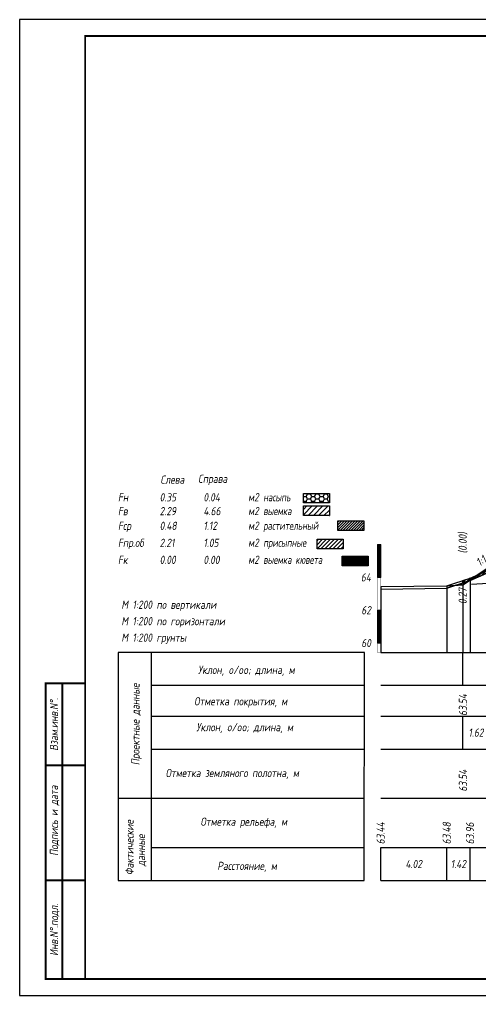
# Model space of a CAD drawing. Extents: x -717 to 1451, y -133302 to 233.
# Drawn here: x -30.1 to 110.4, y -125320.4 to -125023.4 of the extents above; entities that cross this region are included whole.
import ezdxf
from ezdxf.enums import TextEntityAlignment as Align

# ---------------------------------------------------------------- set-up
doc = ezdxf.new("R2010")
doc.units = 0
doc.linetypes.add('штриховая', pattern=[0.75, 0.5, -0.25])
for name, color, linetype in [('Зарамочное оформление', 7, 'Continuous'), ('Интерполированный поперечник', 2, 'Continuous'), ('Код_510', 7, 'Continuous'), ('Код_514', 1, 'Continuous'), ('Код_516', 1, 'Continuous'), ('Контур_0', 7, 'Continuous'), ('Контур_508', 7, 'Continuous'), ('Контур_512', 7, 'Continuous'), ('Контур_513', 7, 'Continuous'), ('Красный поперечник', 1, 'Continuous'), ('Линейка абсолютных высот', 7, 'Continuous'), ('Объем выемки', 7, 'Continuous'), ('Объем кюветов', 7, 'Continuous'), ('Объем насыпи', 7, 'Continuous'), ('Объем присыпных обочин', 7, 'Continuous'), ('Объем срезки растительного слоя', 7, 'Continuous'), ('Объём_2650', 7, 'Continuous'), ('Объём_2661', 7, 'Continuous'), ('Объём_2666', 7, 'Continuous'), ('Объём_2667', 7, 'Continuous'), ('Объём_2668', 7, 'Continuous'), ('Объём_2669', 7, 'Continuous'), ('Объём_2675', 7, 'Continuous'), ('Откосы', 7, 'Continuous'), ('Рабочие отметки', 7, 'Continuous'), ('Рабочие отметки доп.', 7, 'Continuous'), ('Таблица', 7, 'Continuous'), ('Уклоны проезжей части', 7, 'Continuous'), ('Черный поперечник', 3, 'Continuous')]:
    doc.layers.add(name, color=color, linetype=linetype)
for name, color, linetype, true_color in [('Контур_2570', 7, 'Continuous', 0x80ff00), ('Контур_2736', 4, 'Continuous', 0x00ffff), ('Контур_2737', 4, 'Continuous', 0x00ffff), ('Контур_2738', 4, 'Continuous', 0x00ffff), ('Контур_2739', 4, 'Continuous', 0x00ffff), ('Контур_2741', 4, 'Continuous', 0x00ffff), ('Контур_2742', 4, 'Continuous', 0x00ffff), ('Контур_2743', 4, 'Continuous', 0x00ffff), ('Контур_2744', 7, 'Continuous', 0xa4ffff), ('Контур_2745', 7, 'Continuous', 0xa4ffff), ('Контур_2747', 4, 'Continuous', 0x00ffff), ('Контур_2748', 4, 'Continuous', 0x00ffff), ('Контур_2749', 4, 'Continuous', 0x00ffff), ('Контур_2750', 4, 'Continuous', 0x00ffff), ('Контур_2751', 4, 'Continuous', 0x00ffff), ('Контур_2752', 4, 'Continuous', 0x00ffff), ('Контур_703', 4, 'Continuous', 0x00ffff), ('Контур_705', 4, 'Continuous', 0x00ffff), ('Контур_707', 4, 'Continuous', 0x00ffff), ('Контур_720', 131, 'Continuous', 0xaaffff), ('Объём_2563', 7, 'Continuous', 0xff8000), ('Объём_2570', 7, 'Continuous', 0x80ff00), ('Объём_2600', 7, 'Continuous', 0x808000), ('Объём_2620', 2, 'Continuous', 0xffff00)]:
    doc.layers.add(name, color=color, linetype=linetype, true_color=true_color)
doc.styles.add('М', font='romand.shx', dxfattribs={"width": 0.8, "oblique": 10, "height": 2.5})
pattern_1 = [(45.000001252, (0, 0), (-0.026516505928, 0.026516504769), []), (135.00000034, (0, 0), (-0.02651650519, -0.026516505506), [])]

# ---------------------------------------------------------------- blocks, each defined once
blk = doc.blocks.new('условные обозначения')
at = {"layer": 'Объём_2563'}
h = blk.add_hatch(dxfattribs=at)
h.set_pattern_fill('ANSI31', color=256, scale=0.3)
h.set_pattern_definition([(45, (-34.5, -100.5), (-0.673519, 0.673519), [])])
h.paths.add_polyline_path([(18.26, 7.53), (27.08, 7.53), (27.08, 4.62), (18.26, 4.62)])
at = {"layer": 'Объём_2570'}
h = blk.add_hatch(dxfattribs=at)
h.set_pattern_fill('ANSI31', color=3, scale=0.2)
h.set_pattern_definition([(45, (-32.9034, -100.5), (-0.4490128, 0.4490128), [])])
h.paths.add_polyline_path([(25.29, 13.16), (34.12, 13.16), (34.12, 10.25), (25.29, 10.25)])
at = {"layer": 'Объём_2600'}
h = blk.add_hatch(dxfattribs=at)
h.set_pattern_fill('ANSI31', color=6, scale=0.4)
h.set_pattern_definition([(45, (-34.5, -100.5), (-0.898026, 0.898026), [])])
h.paths.add_polyline_path([(13.63, 17.67), (22.46, 17.67), (22.46, 14.76), (13.63, 14.76)])
at = {"layer": 'Объём_2620'}
h = blk.add_hatch(dxfattribs=at)
h.set_pattern_fill('ANSI31', color=2, scale=0.1)
h.set_pattern_definition([(45, (-33.755, -100.5), (-0.2245064, 0.2245064), [])])
h.paths.add_polyline_path([(26.75, 2.41), (35.57, 2.41), (35.57, -0.5), (26.75, -0.5)])
at = {"layer": 'Объём_2650'}
h = blk.add_hatch(dxfattribs=at)
h.set_pattern_fill('HONEY', color=5, scale=0.3)
h.set_pattern_definition([(0, (-34.5, -100.5), (1.42875, 0.824889), [0.9525, -1.905]), (120, (-34.5, -100.5), (-1.42875, 0.824889), [0.9525, -1.905]), (60, (-34.5, -100.5), (3e-09, 1.6497784), [-1.905, 0.9525])])
h.paths.add_polyline_path([(13.63, 21.49), (22.46, 21.49), (22.46, 18.58), (13.63, 18.58)])
at = {"layer": 'Объём_2563'}
blk.add_lwpolyline([(18.26, 7.53), (27.08, 7.53), (27.08, 4.62), (18.26, 4.62)], close=True, dxfattribs=at)
at = {"layer": 'Объём_2620', "color": 2}
blk.add_lwpolyline([(26.75, 2.41), (35.57, 2.41), (35.57, -0.5), (26.75, -0.5)], close=True, dxfattribs=at)
at = {"layer": 'Объём_2650', "color": 5}
blk.add_lwpolyline([(13.63, 21.49), (22.46, 21.49), (22.46, 18.58), (13.63, 18.58)], close=True, dxfattribs=at)
at = {"layer": 'Объём_2650', "color": 6}
blk.add_lwpolyline([(13.63, 17.67), (22.46, 17.67), (22.46, 14.76), (13.63, 14.76)], close=True, dxfattribs=at)
at = {"layer": 'Объём_2650', "color": 3}
blk.add_lwpolyline([(25.29, 13.16), (34.12, 13.16), (34.12, 10.25), (25.29, 10.25)], close=True, dxfattribs=at)
at = {"layer": 'Объем насыпи', "color": 1, "style": 'М', "oblique": 10, "width": 0.8}
for s, p in [('насыпь', (0.09, 19.09)), ('выемка', (0.09, 14.89)), ('растительный', (0.09, 10.42)), ('присыпные', (0.09, 5.24)), ('выемка кювета', (0.09, 0.06))]:
    blk.add_text(s, height=2.5, dxfattribs=at).set_placement(p)

msp = doc.modelspace()

# ---------------------------------------------------------------- hatches: boundary and pattern name
at = {"layer": 'Линейка абсолютных высот'}
h = msp.add_hatch(dxfattribs=at)
h.set_pattern_fill('ANSI37', scale=0.3, style=0)
h.set_pattern_definition(pattern_1)
h.paths.add_polyline_path([(80, -125193.176), (80, -125183.176), (79, -125183.176), (79, -125193.176)])
h = msp.add_hatch(dxfattribs=at)
h.set_pattern_fill('ANSI37', scale=0.3, style=0)
h.set_pattern_definition(pattern_1)
h.paths.add_polyline_path([(80, -125213.176), (80, -125203.176), (79, -125203.176), (79, -125213.176)])
at = {"layer": 'Объём_2570'}
h = msp.add_hatch(dxfattribs=at)
h.set_pattern_fill('ANSI31', color=256, scale=0.2)
h.paths.add_polyline_path([(107.229, -125194.129), (105, -125194.875), (105, -125194.125), (107.229, -125193.379), (120.855, -125187.446), (120.855, -125188.196)])
at = {"layer": 'Объём_2600'}
h = msp.add_hatch(dxfattribs=at)
h.set_pattern_fill('ANSI31', color=6, scale=0.4)
h.paths.add_polyline_path([(102.823, -125195.603), (106.776, -125194.28), (105, -125195.464)])
h.paths.add_polyline_path([(138.127, -125186.647), (139.018, -125186.631), (139.018, -125189.296), (116.799, -125189.962), (120.855, -125188.196), (120.855, -125187.446), (133.486, -125186.295), (137.627, -125185.897)])
h.paths.add_polyline_path([(269.537, -125188.692), (269.051, -125188.692), (269.051, -125189.702), (223.404, -125188.332), (223.404, -125184.99), (225.983, -125184.805), (234.914, -125183.725), (234.914, -125184.475), (241.64, -125186.323), (243.821, -125187.34), (244.886, -125188.84), (247.041, -125187.554), (254.577, -125187.92), (271.662, -125187.276)])
h = msp.add_hatch(dxfattribs=at)
h.set_pattern_fill('HONEY', color=5, scale=0.3)
h.paths.add_polyline_path([(107.229, -125194.129), (106.776, -125194.28), (113.085, -125190.074), (116.799, -125189.962)])
h.paths.add_polyline_path([(100.154, -125196.497), (100.154, -125195.774), (102.823, -125195.603)])
h.paths.add_polyline_path([(271.662, -125187.276), (272.854, -125186.481), (272.854, -125187.231)])

# ---------------------------------------------------------------- linework, layer by layer
at = {"layer": 'Интерполированный поперечник', "linetype": 'штриховая', "ltscale": 10, "flags": 128}
msp.add_lwpolyline([(100.154, -125195.774), (243.765, -125186.584)], dxfattribs=at)
at = {"layer": 'Код_510'}
for p, q in [((79.946, -125285.421), (79.946, -125275.421)), ((100.07, -125285.421), (100.07, -125275.421)), ((107.174, -125285.421), (107.174, -125275.421))]:
    msp.add_line(p, q, dxfattribs=at)
at = {"layer": 'Код_514'}
msp.add_line((105, -125226), (105, -125216), dxfattribs=at)
at = {"layer": 'Код_516'}
msp.add_line((104.946, -125245.421), (104.946, -125235.421), dxfattribs=at)
at = {"layer": 'Контур_0', "flags": 128}
for points in [[(121.232, -125184.643), (105, -125195.464), (105, -125195.464), (105, -125195.464), (105, -125195.464), (105, -125195.464), (105, -125195.464), (105, -125195.464), (105, -125195.464), (105, -125195.464), (105, -125195.464), (105, -125195.464), (105, -125195.464), (105, -125195.464), (105, -125195.464), (105, -125195.464)], [(121.232, -125184.643), (105, -125195.464), (105, -125195.464), (105, -125195.464), (105, -125195.464), (105, -125195.464), (105, -125195.464), (105, -125195.464), (105, -125195.464), (105, -125195.464), (105, -125195.464), (105, -125195.464), (105, -125195.464), (105, -125195.464), (105, -125195.464), (105, -125195.464), (105, -125195.464), (105, -125195.464), (105, -125195.464), (105, -125195.464), (105, -125195.464), (105, -125195.464), (105, -125195.464), (105, -125195.464), (105, -125195.464), (105, -125195.464), (105, -125195.464), (105, -125195.464), (105, -125195.464), (105, -125195.464)]]:
    msp.add_lwpolyline(points, dxfattribs=at)
at = {"layer": 'Контур_2570', "flags": 128}
msp.add_lwpolyline([(80, -125196.75), (100.124, -125196.507), (100.124, -125196.507), (107.229, -125194.129), (120.855, -125188.196), (120.855, -125187.446), (133.486, -125186.295), (137.627, -125185.897), (138.127, -125186.647), (166.297, -125186.131), (173.862, -125185.969), (184.123, -125185.819), (197.268, -125185.541), (223.404, -125184.99), (225.983, -125184.805), (234.914, -125183.725), (234.914, -125184.475), (241.64, -125186.323), (243.821, -125187.34), (243.821, -125187.34), (244.886, -125188.84), (247.041, -125187.554), (254.577, -125187.92), (297.854, -125186.289)], dxfattribs=at)
at = {"layer": 'Контур_2736', "flags": 128}
msp.add_lwpolyline([(121.232, -125184.643), (105, -125195.464)], dxfattribs=at)
at = {"layer": 'Контур_2737', "flags": 128}
msp.add_lwpolyline([(105, -125195.464), (105, -125195.464)], dxfattribs=at)
at = {"layer": 'Контур_2738', "flags": 128}
msp.add_lwpolyline([(105, -125195.464), (105, -125195.464)], dxfattribs=at)
at = {"layer": 'Контур_2739', "flags": 128}
msp.add_lwpolyline([(105, -125195.464), (105, -125195.464)], dxfattribs=at)
at = {"layer": 'Контур_2741', "flags": 128}
msp.add_lwpolyline([(105, -125195.464), (105, -125195.464)], dxfattribs=at)
at = {"layer": 'Контур_2742', "flags": 128}
msp.add_lwpolyline([(105, -125195.464), (105, -125195.464)], dxfattribs=at)
at = {"layer": 'Контур_2743', "flags": 128}
msp.add_lwpolyline([(105, -125195.464), (105, -125195.464)], dxfattribs=at)
at = {"layer": 'Контур_2744', "flags": 128}
msp.add_lwpolyline([(105, -125195.464), (105, -125195.464)], dxfattribs=at)
msp.add_lwpolyline([(105, -125195.464), (105, -125195.464)], dxfattribs=at)
msp.add_lwpolyline([(105, -125195.464), (105, -125195.464)], dxfattribs=at)
msp.add_lwpolyline([(105, -125195.464), (105, -125195.464)], dxfattribs=at)
msp.add_lwpolyline([(105, -125195.464), (105, -125195.464)], dxfattribs=at)
msp.add_lwpolyline([(105, -125195.464), (105, -125195.464)], dxfattribs=at)
at = {"layer": 'Контур_2745', "flags": 128}
msp.add_lwpolyline([(105, -125195.464), (105, -125195.464)], dxfattribs=at)
msp.add_lwpolyline([(105, -125195.464), (105, -125195.464)], dxfattribs=at)
msp.add_lwpolyline([(105, -125195.464), (105, -125195.464)], dxfattribs=at)
msp.add_lwpolyline([(105, -125195.464), (105, -125195.464)], dxfattribs=at)
msp.add_lwpolyline([(105, -125195.464), (105, -125195.464)], dxfattribs=at)
msp.add_lwpolyline([(105, -125195.464), (105, -125195.464)], dxfattribs=at)
at = {"layer": 'Контур_2747', "flags": 128}
msp.add_lwpolyline([(105, -125195.464), (105, -125195.464)], dxfattribs=at)
at = {"layer": 'Контур_2748', "flags": 128}
msp.add_lwpolyline([(105, -125195.464), (105, -125195.464)], dxfattribs=at)
at = {"layer": 'Контур_2749', "flags": 128}
msp.add_lwpolyline([(105, -125195.464), (105, -125195.464)], dxfattribs=at)
at = {"layer": 'Контур_2750', "flags": 128}
msp.add_lwpolyline([(105, -125195.464), (105, -125195.464)], dxfattribs=at)
at = {"layer": 'Контур_2751', "flags": 128}
msp.add_lwpolyline([(105, -125195.464), (105, -125195.464)], dxfattribs=at)
at = {"layer": 'Контур_2752', "flags": 128}
msp.add_lwpolyline([(105, -125195.464), (105, -125195.464)], dxfattribs=at)
at = {"layer": 'Контур_508', "flags": 128}
msp.add_lwpolyline([(105, -125195.464), (113.085, -125190.074), (139.018, -125189.296), (139.018, -125186.831), (176.518, -125186.06), (197.268, -125185.648), (218.018, -125185.991), (223.404, -125186.083), (223.404, -125188.332), (269.051, -125189.702), (269.051, -125188.692), (269.537, -125188.692), (272.854, -125186.481)], dxfattribs=at)
at = {"layer": 'Контур_512', "flags": 128}
msp.add_lwpolyline([(105, -125195.464), (113.085, -125190.074), (139.018, -125189.296)], dxfattribs=at)
at = {"layer": 'Контур_513', "flags": 128}
msp.add_lwpolyline([(105, -125195.464), (113.085, -125190.074), (139.018, -125189.296), (139.018, -125186.831), (176.518, -125186.06), (197.268, -125185.648), (218.018, -125185.991), (223.404, -125186.083), (223.404, -125188.332), (269.051, -125189.702), (269.051, -125188.692), (269.537, -125188.692), (272.854, -125186.481)], dxfattribs=at)
at = {"layer": 'Контур_703', "flags": 128}
for points in [[(121.232, -125184.643), (105, -125195.464)], [(105, -125195.464), (105, -125195.464)]]:
    msp.add_lwpolyline(points, dxfattribs=at)
at = {"layer": 'Контур_705', "flags": 128}
msp.add_lwpolyline([(105, -125195.464), (105, -125195.464)], dxfattribs=at)
at = {"layer": 'Контур_707', "flags": 128}
msp.add_lwpolyline([(105, -125195.464), (105, -125195.464)], dxfattribs=at)
at = {"layer": 'Контур_720', "flags": 128}
msp.add_lwpolyline([(105, -125195.464), (105, -125195.464)], dxfattribs=at)
at = {"layer": 'Красный поперечник'}
for q in [(121.232, -125184.643), (105, -125216)]:
    msp.add_line((105, -125195.464), q, dxfattribs=at)
at = {"layer": 'Линейка абсолютных высот', "color": 7, "const_width": 0.1, "flags": 128}
for points in [[(80, -125193.176), (80, -125183.176), (79, -125183.176), (79, -125193.176), (80, -125193.176)], [(80, -125203.176), (80, -125193.176), (79, -125193.176), (79, -125203.176), (80, -125203.176)], [(80, -125213.176), (80, -125203.176), (79, -125203.176), (79, -125213.176), (80, -125213.176)], [(80, -125216), (80, -125213.176), (79, -125213.176), (79, -125216), (80, -125216)]]:
    msp.add_lwpolyline(points, dxfattribs=at)
at = {"layer": 'Объём_2570', "flags": 128}
msp.add_lwpolyline([(107.229, -125194.129), (105, -125194.875), (105, -125194.125), (107.229, -125193.379), (120.855, -125187.446), (120.855, -125188.196), (107.229, -125194.129), (107.229, -125194.129)], dxfattribs=at)
msp.add_lwpolyline([(107.229, -125194.129), (105, -125194.875), (105, -125194.125), (107.229, -125193.379), (120.855, -125187.446), (120.855, -125188.196), (107.229, -125194.129), (107.229, -125194.129)], dxfattribs=at)
at = {"layer": 'Объём_2600', "flags": 128}
for points in [[(107.229, -125194.129), (106.776, -125194.28), (113.085, -125190.074), (116.799, -125189.962), (107.229, -125194.129), (107.229, -125194.129)], [(107.229, -125194.129), (106.776, -125194.28), (113.085, -125190.074), (116.799, -125189.962), (107.229, -125194.129), (107.229, -125194.129)], [(100.154, -125196.497), (100.154, -125195.774), (102.823, -125195.603), (100.154, -125196.497), (100.154, -125196.497)], [(100.154, -125196.497), (100.154, -125195.774), (102.823, -125195.603), (100.154, -125196.497), (100.154, -125196.497)]]:
    msp.add_lwpolyline(points, dxfattribs=at)
at = {"layer": 'Объём_2650', "flags": 128}
msp.add_lwpolyline([(102.823, -125195.603), (106.776, -125194.28), (105, -125195.464), (102.823, -125195.603), (102.823, -125195.603)], dxfattribs=at)
at = {"layer": 'Объём_2650', "color": 6, "flags": 128}
msp.add_lwpolyline([(102.823, -125195.603), (106.776, -125194.28), (105, -125195.464), (102.823, -125195.603), (102.823, -125195.603)], dxfattribs=at)
at = {"layer": 'Объём_2661', "flags": 128}
msp.add_lwpolyline([(121.232, -125184.643), (105, -125195.464)], dxfattribs=at)
msp.add_lwpolyline([(121.232, -125184.643), (105, -125195.464)], dxfattribs=at)
at = {"layer": 'Объём_2666', "flags": 128}
msp.add_lwpolyline([(121.232, -125184.643), (105, -125195.464)], dxfattribs=at)
msp.add_lwpolyline([(121.232, -125184.643), (105, -125195.464)], dxfattribs=at)
at = {"layer": 'Объём_2667', "flags": 128}
msp.add_lwpolyline([(105, -125195.464), (105, -125195.464)], dxfattribs=at)
msp.add_lwpolyline([(105, -125195.464), (105, -125195.464)], dxfattribs=at)
msp.add_lwpolyline([(105, -125195.464), (105, -125195.464)], dxfattribs=at)
msp.add_lwpolyline([(105, -125195.464), (105, -125195.464)], dxfattribs=at)
at = {"layer": 'Объём_2668', "flags": 128}
msp.add_lwpolyline([(105, -125195.464), (105, -125195.464)], dxfattribs=at)
msp.add_lwpolyline([(105, -125195.464), (105, -125195.464)], dxfattribs=at)
msp.add_lwpolyline([(105, -125195.464), (105, -125195.464)], dxfattribs=at)
msp.add_lwpolyline([(105, -125195.464), (105, -125195.464)], dxfattribs=at)
at = {"layer": 'Объём_2669', "flags": 128}
msp.add_lwpolyline([(105, -125195.464), (105, -125195.464)], dxfattribs=at)
msp.add_lwpolyline([(105, -125195.464), (105, -125195.464)], dxfattribs=at)
msp.add_lwpolyline([(105, -125195.464), (105, -125195.464)], dxfattribs=at)
msp.add_lwpolyline([(105, -125195.464), (105, -125195.464)], dxfattribs=at)
at = {"layer": 'Объём_2675', "flags": 128}
msp.add_lwpolyline([(105, -125195.464), (105, -125195.464)], dxfattribs=at)
msp.add_lwpolyline([(105, -125195.464), (105, -125195.464)], dxfattribs=at)
msp.add_lwpolyline([(105, -125195.464), (105, -125195.464)], dxfattribs=at)
msp.add_lwpolyline([(105, -125195.464), (105, -125195.464)], dxfattribs=at)
msp.add_lwpolyline([(105, -125195.464), (105, -125195.464)], dxfattribs=at)
msp.add_lwpolyline([(105, -125195.464), (105, -125195.464)], dxfattribs=at)
msp.add_lwpolyline([(105, -125195.464), (105, -125195.464)], dxfattribs=at)
msp.add_lwpolyline([(105, -125195.464), (105, -125195.464)], dxfattribs=at)
msp.add_lwpolyline([(105, -125195.464), (105, -125195.464)], dxfattribs=at)
msp.add_lwpolyline([(105, -125195.464), (105, -125195.464)], dxfattribs=at)
msp.add_lwpolyline([(105, -125195.464), (105, -125195.464)], dxfattribs=at)
msp.add_lwpolyline([(105, -125195.464), (105, -125195.464)], dxfattribs=at)
msp.add_lwpolyline([(105, -125195.464), (105, -125195.464)], dxfattribs=at)
msp.add_lwpolyline([(105, -125195.464), (105, -125195.464)], dxfattribs=at)
msp.add_lwpolyline([(105, -125195.464), (105, -125195.464)], dxfattribs=at)
msp.add_lwpolyline([(105, -125195.464), (105, -125195.464)], dxfattribs=at)
msp.add_lwpolyline([(105, -125195.464), (105, -125195.464)], dxfattribs=at)
msp.add_lwpolyline([(105, -125195.464), (105, -125195.464)], dxfattribs=at)
msp.add_lwpolyline([(105, -125195.464), (105, -125195.464)], dxfattribs=at)
msp.add_lwpolyline([(105, -125195.464), (105, -125195.464)], dxfattribs=at)
msp.add_lwpolyline([(105, -125195.464), (105, -125195.464)], dxfattribs=at)
msp.add_lwpolyline([(105, -125195.464), (105, -125195.464)], dxfattribs=at)
msp.add_lwpolyline([(105, -125195.464), (105, -125195.464)], dxfattribs=at)
msp.add_lwpolyline([(105, -125195.464), (105, -125195.464)], dxfattribs=at)
at = {"layer": 'Таблица'}
for p, q in [((80, -125216), (297.854, -125216)), ((80, -125226), (297.854, -125226)), ((80, -125235.421), (297.854, -125235.421)), ((79.946, -125245.421), (297.8, -125245.421)), ((79.946, -125260.421), (297.8, -125260.421)), ((79.946, -125275.421), (297.8, -125275.421)), ((79.946, -125285.421), (297.8, -125285.421))]:
    msp.add_line(p, q, dxfattribs=at)
at = {"layer": 'Таблица', "linetype": 'Continuous', "flags": 128}
for points in [[(0, -125216), (-0.054, -125285.421)], [(75, -125216), (0, -125216)], [(10, -125216), (10, -125285.421)], [(74.946, -125285.421), (75, -125216)], [(10, -125226), (75, -125226)], [(10, -125235.421), (75, -125235.421)], [(9.946, -125245.421), (74.946, -125245.421)], [(-0.054, -125260.421), (74.946, -125260.421)], [(9.946, -125275.421), (74.946, -125275.421)], [(-0.054, -125285.421), (74.946, -125285.421)]]:
    msp.add_lwpolyline(points, dxfattribs=at)
at = {"layer": 'Черный поперечник', "color": 7}
for p, q in [((107.229, -125193.379), (107.229, -125216)), ((80, -125196), (80, -125216)), ((100.124, -125195.757), (100.124, -125216))]:
    msp.add_line(p, q, dxfattribs=at)
at = {"layer": 'Черный поперечник', "flags": 128}
msp.add_lwpolyline([(80, -125196), (100.124, -125195.757), (107.229, -125193.379), (120.855, -125187.446), (133.486, -125186.295), (137.627, -125185.897), (138.127, -125186.647), (166.297, -125186.131), (173.862, -125185.969), (184.123, -125185.819), (197.268, -125185.541), (223.404, -125184.99), (225.983, -125184.805), (234.914, -125183.725), (241.64, -125185.573), (243.821, -125186.59), (244.886, -125188.09), (247.041, -125186.804), (254.577, -125187.17), (297.854, -125185.539)], dxfattribs=at)

# ---------------------------------------------------------------- block references
at = {"layer": 'Объём_2570', "xscale": 0.9}
msp.add_blockref('условные обозначения', (44.127, -125189.127), dxfattribs=at)

# ---------------------------------------------------------------- texts
at = {"style": 'М', "oblique": 10, "width": 0.8}
msp.add_text('М 1:200 грунты', height=2.5, dxfattribs=at).set_placement((0.973, -125212.769))
at = {"layer": 'Код_510', "style": 'М', "oblique": 10, "width": 0.8}
for s, p in [('63.44', (79.946, -125274.421)), ('63.48', (100.07, -125274.421)), ('63.96', (107.174, -125274.421))]:
    msp.add_text(s, height=2.5, rotation=90, dxfattribs=at).set_placement(p, align=Align.MIDDLE_LEFT)
for s, p in [('4.02', (90.008, -125280.421)), ('1.42', (103.622, -125280.421))]:
    msp.add_text(s, height=2.5, dxfattribs=at).set_placement(p, align=Align.MIDDLE_CENTER)
at = {"layer": 'Код_514', "style": 'М', "oblique": 10, "width": 0.8}
msp.add_text('63.54', height=2.5, rotation=90, dxfattribs=at).set_placement((105, -125235.351), align=Align.MIDDLE_LEFT)
at = {"layer": 'Код_516', "style": 'М', "oblique": 10, "width": 0.8}
msp.add_text('1.62', height=2.5, dxfattribs=at).set_placement((108.988, -125240.421), align=Align.MIDDLE_CENTER)
msp.add_text('63.54', height=2.5, rotation=90, dxfattribs=at).set_placement((105, -125258.371), align=Align.MIDDLE_LEFT)
at = {"layer": 'Линейка абсолютных высот', "style": 'М', "oblique": 10, "width": 0.8}
for s, p in [('64', (77, -125193.176)), ('62', (77, -125203.176)), ('60', (77, -125213.176))]:
    msp.add_text(s, height=2.5, dxfattribs=at).set_placement(p, align=Align.MIDDLE_RIGHT)
at = {"layer": 'Объем выемки', "style": 'М', "oblique": 10, "width": 0.8}
for s, p in [('Fв', (-0.061, -125174.276)), ('2.29', (12.639, -125174.276)), ('4.66', (25.98, -125174.276)), ('м2', (39.585, -125174.242))]:
    msp.add_text(s, height=2.5, dxfattribs=at).set_placement(p)
at = {"layer": 'Объем кюветов', "style": 'М', "oblique": 10, "width": 0.8}
for s, p in [('Fк', (-0.061, -125189.101)), ('0.00', (12.639, -125189.101)), ('0.00', (25.98, -125189.101)), ('м2', (39.585, -125189.067))]:
    msp.add_text(s, height=2.5, dxfattribs=at).set_placement(p)
at = {"layer": 'Объем насыпи', "style": 'М', "oblique": 10, "width": 0.8}
for s, p in [('Слева', (12.883, -125164.69)), ('Справа', (24.376, -125164.423)), ('Fн', (-0.061, -125170.071)), ('0.35', (12.639, -125170.071)), ('0.04', (25.98, -125170.071)), ('м2', (39.585, -125170.038))]:
    msp.add_text(s, height=2.5, dxfattribs=at).set_placement(p)
at = {"layer": 'Объем присыпных обочин', "style": 'М', "oblique": 10, "width": 0.8}
for s, p in [('Fпр.об', (-0.061, -125183.922)), ('2.21', (12.639, -125183.922)), ('1.05', (25.98, -125183.922)), ('м2', (39.585, -125183.889))]:
    msp.add_text(s, height=2.5, dxfattribs=at).set_placement(p)
at = {"layer": 'Объем срезки растительного слоя', "style": 'М', "oblique": 10, "width": 0.8}
for s, p in [('Fср', (-0.061, -125178.744)), ('0.48', (12.639, -125178.744)), ('1.12', (25.98, -125178.744)), ('м2', (39.585, -125178.71))]:
    msp.add_text(s, height=2.5, dxfattribs=at).set_placement(p)
at = {"layer": 'Откосы', "color": 1, "style": 'М', "oblique": 10, "width": 0.8}
msp.add_text('1:1.5', height=2.5, rotation=33.69007, dxfattribs=at).set_placement((112.561, -125189.221), align=Align.BOTTOM_CENTER)
at = {"layer": 'Рабочие отметки', "color": 1, "style": 'М', "oblique": 10, "width": 0.8}
msp.add_text('0.27', height=2.5, rotation=90, dxfattribs=at).set_placement((104.922, -125196.395), align=Align.MIDDLE_RIGHT)
at = {"layer": 'Рабочие отметки доп.', "color": 1, "style": 'М', "oblique": 10, "width": 0.8}
msp.add_text('(0.00)', height=2.5, rotation=90, dxfattribs=at).set_placement((104.922, -125185.895), align=Align.MIDDLE_LEFT)
at = {"layer": 'Таблица', "style": 'М', "oblique": 10, "width": 0.8}
for s, p in [('М 1:200 по вертикали', (0.973, -125202.769)), ('М 1:200 по горизонтали', (0.973, -125207.769)), ('Уклон, o/oo; длина, м', (24.315, -125222.584)), ('Отметка покрытия, м', (23.148, -125232.139)), ('Уклон, o/oo; длина, м', (23.824, -125240.017)), ('Отметка земляного полотна, м', (14.462, -125253.965)), ('Отметка рельефа, м', (25.077, -125268.777)), ('Расстояние, м', (30.202, -125282.23))]:
    msp.add_text(s, height=2.5, dxfattribs=at).set_placement(p)
for s, p in [('Проектные данные ', (6.519, -125250.347)), ('Фактические ', (4.698, -125283.802)), ('данные', (8.204, -125281.097))]:
    msp.add_text(s, height=2.5, rotation=90, dxfattribs=at).set_placement(p)
at = {"layer": 'Уклоны проезжей части', "color": 1, "style": 'М', "oblique": 10, "width": 0.8}
msp.add_text('1:1.5', height=2.5, rotation=33.69007, dxfattribs=at).set_placement((112.561, -125189.221), align=Align.BOTTOM_CENTER)

# ---------------------------------------------------------------- wipeouts: each hides what was drawn before it
msp.add_wipeout([(-10.054, -125225.421), (-22.054, -125225.421), (-22.054, -125315.421), (-10.054, -125315.421)]).dxf.layer = 'Зарамочное оформление'

# ---------------------------------------------------------------- next in the draw order: linework, layer by layer
at = {"flags": 128}
msp.add_lwpolyline([(-30.054, -125320.421), (389.946, -125320.421), (389.946, -125023.421), (-30.054, -125023.421)], close=True, dxfattribs=at)
at = {"const_width": 0.6, "flags": 128}
msp.add_lwpolyline([(-10.054, -125315.421), (384.946, -125315.421), (384.946, -125028.421), (-10.054, -125028.421)], close=True, dxfattribs=at)
at = {"layer": 'Зарамочное оформление', "linetype": 'Continuous', "lineweight": -3, "const_width": 0.6, "flags": 128}
for points in [[(-10.054, -125315.421), (-22.054, -125315.421), (-22.054, -125225.421), (-10.054, -125225.421)], [(-17.054, -125315.421), (-17.054, -125225.421)], [(-22.054, -125250.421), (-10.054, -125250.421)], [(-22.054, -125285.421), (-10.054, -125285.421)]]:
    msp.add_lwpolyline(points, dxfattribs=at)

# ---------------------------------------------------------------- next in the draw order: texts
at = {"layer": 'Зарамочное оформление', "lineweight": 15, "style": 'М', "oblique": 10, "width": 0.8}
for s, p in [('Взам.инв.N%%d.', (-19.554, -125237.921)), ('Подпись и дата', (-19.572, -125267.227)), ('Инв.N%%d.подл.', (-19.554, -125300.421))]:
    msp.add_text(s, height=2.5, rotation=90, dxfattribs=at).set_placement(p, align=Align.MIDDLE_CENTER)

doc.saveas('drawing.dxf')
